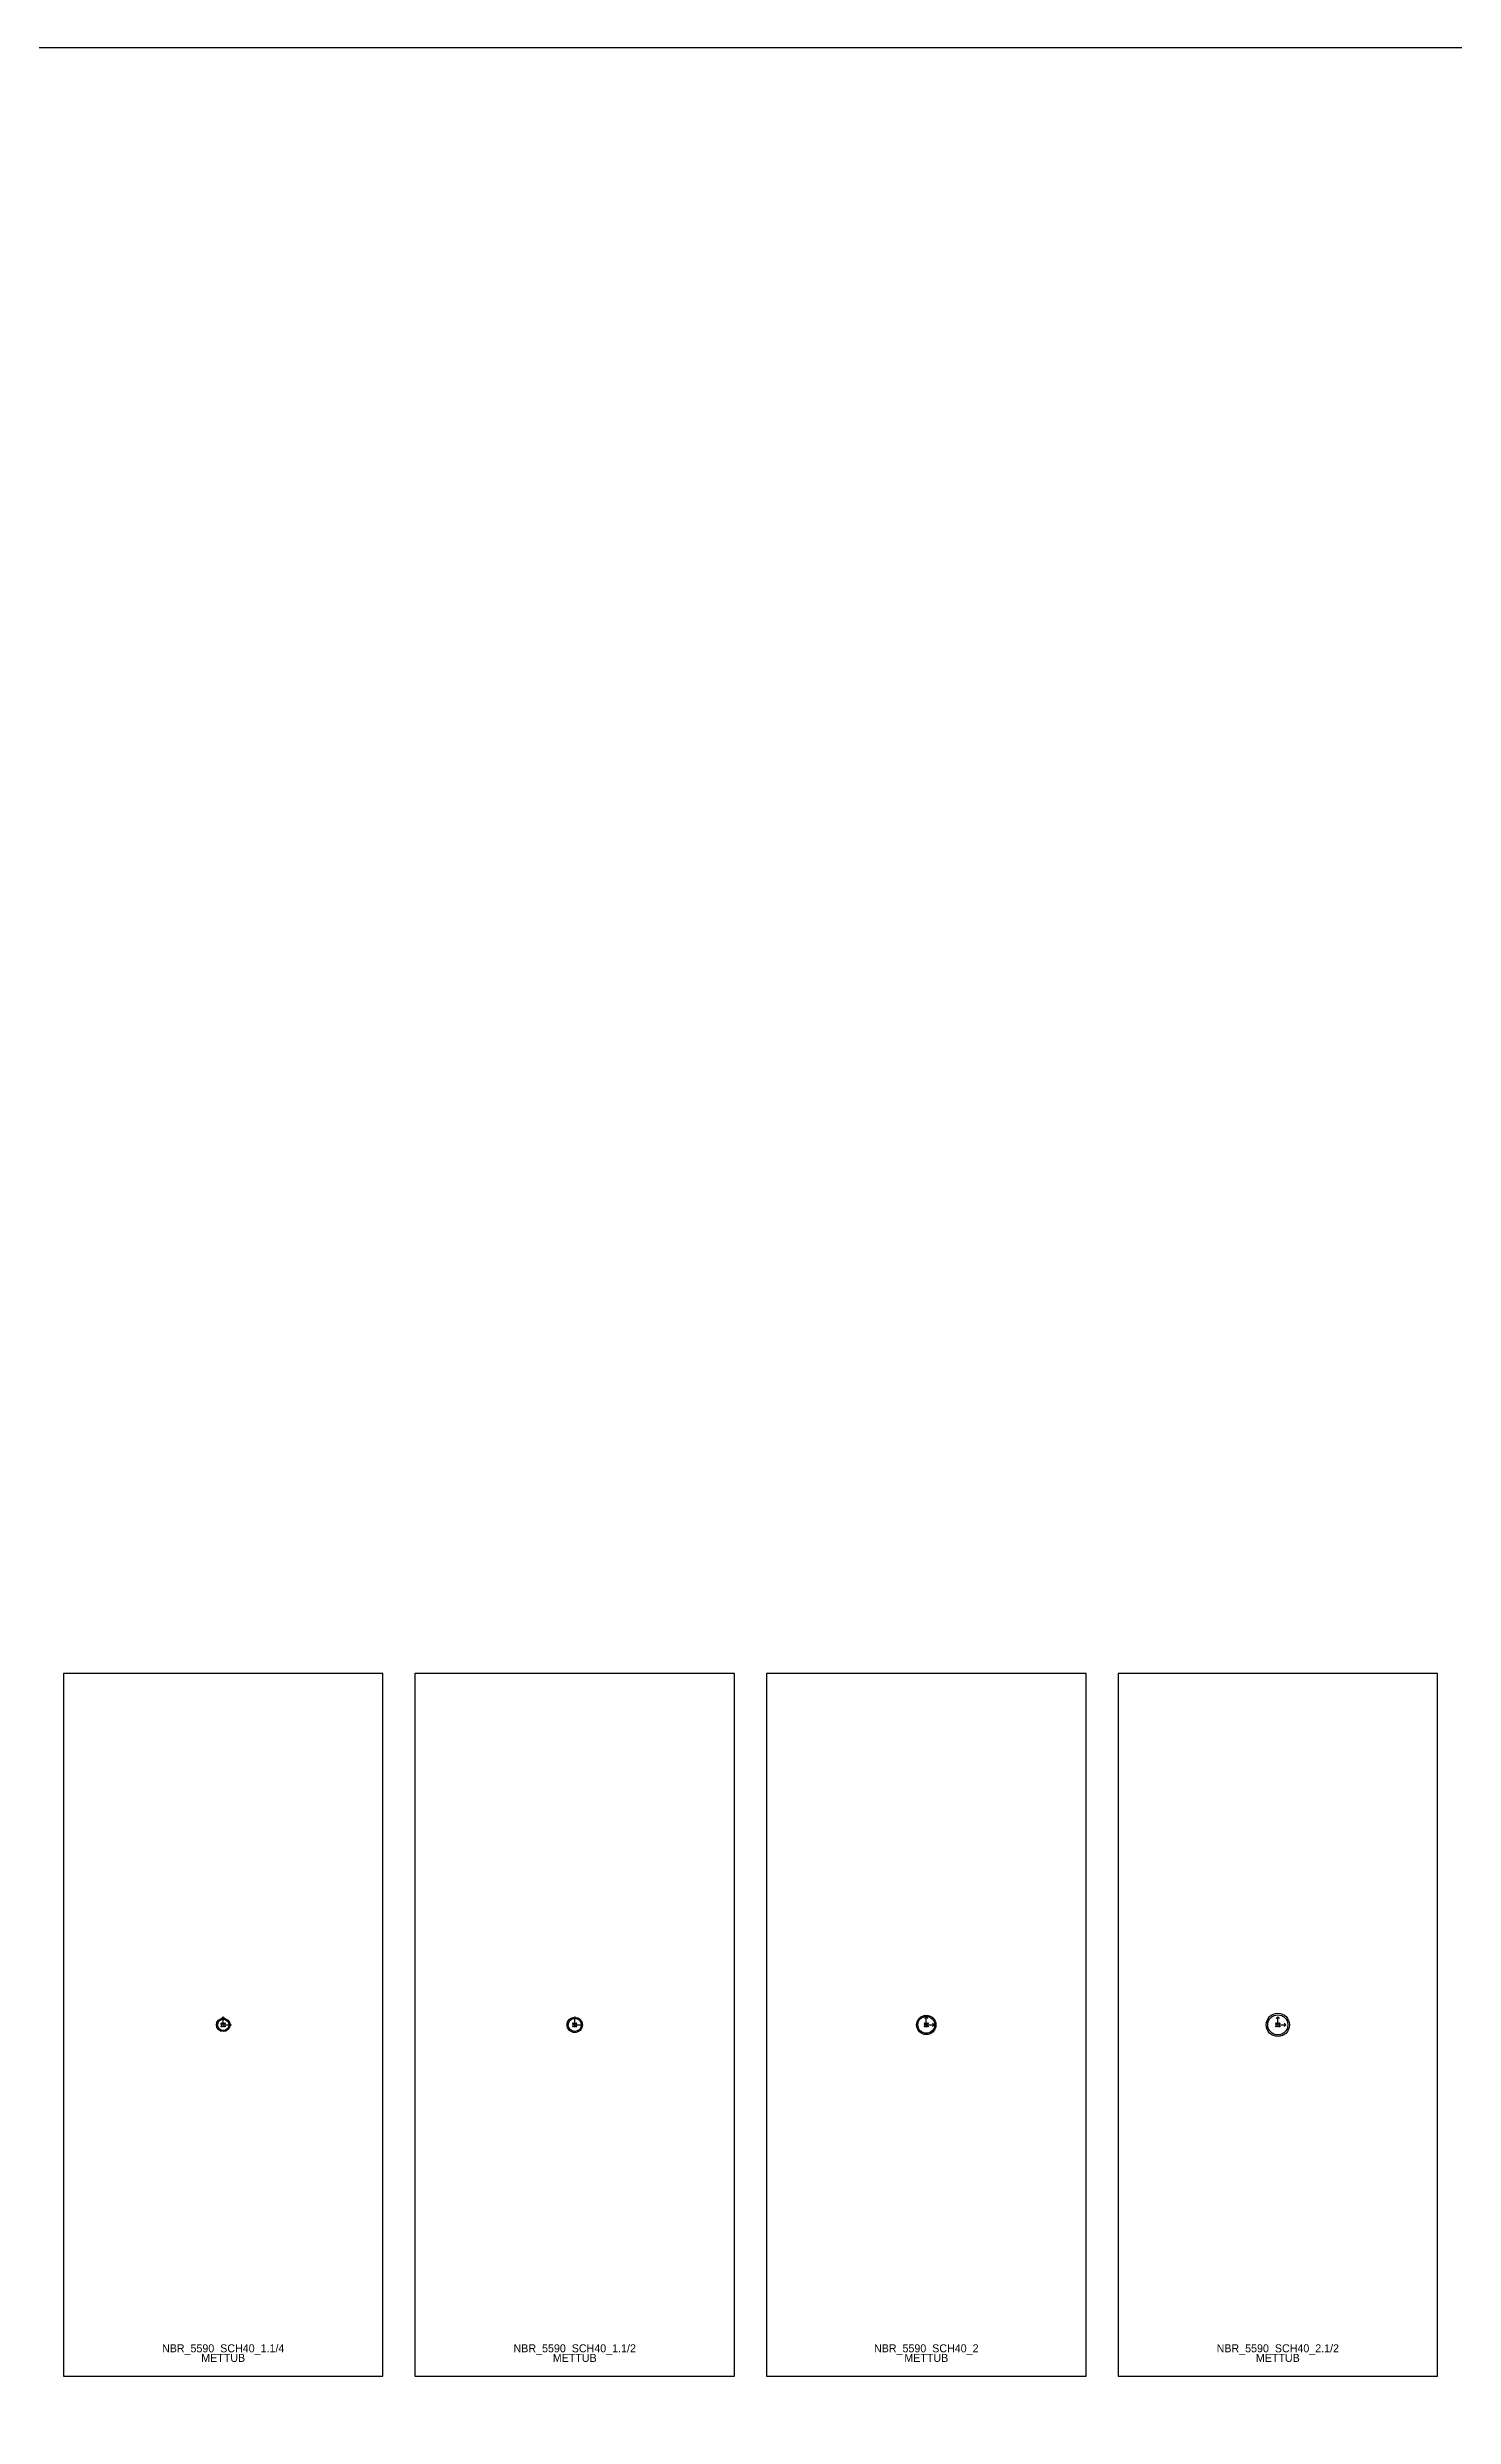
# Model space of a CAD drawing. Header units: millimetres. Extents: x -3707 to 123136, y -6444 to 6191.
# Drawn here: x 55550 to 59950, y -1226 to 6191 of the extents above; entities that cross this region are included whole.
import ezdxf
from ezdxf.enums import TextEntityAlignment as Align

# ---------------------------------------------------------------- set-up
doc = ezdxf.new("R2010")
doc.units = ezdxf.units.MM
for name, color, linetype in [('Hype_CoordinateSys', 6, 'Continuous'), ('Hype_ExactOuterSection', 8, 'Continuous'), ('Hype_Frame', 10, 'Continuous'), ('Hype_InnerSection', 2, 'Continuous'), ('Hype_OuterSection', 72, 'Continuous'), ('Hype_RefAxis', 1, 'Continuous'), ('Hype_SectionName', 41, 'Continuous'), ('Hype_TypeName', 45, 'Continuous')]:
    doc.layers.add(name, color=color, linetype=linetype)

# ---------------------------------------------------------------- blocks, each defined once
blk = doc.blocks.new('HYPE_COORDINATESYS')
at = {"layer": 'Hype_CoordinateSys', "linetype": 'Continuous'}
for p, q in [((-0.2, 0.8), (0, 1)), ((0, 0), (0, 1)), ((0.2, 0.8), (0, 1)), ((0, 0), (1, 0)), ((0.8, 0.2), (1, 0)), ((0.8, -0.2), (1, 0))]:
    blk.add_line(p, q, dxfattribs=at)
blk = doc.blocks.new('HYPE_REFAXIS4')
at = {"layer": 'Hype_ExactOuterSection'}
h = blk.add_hatch(color=4, dxfattribs=at)
edge = h.paths.add_edge_path(flags=0)
edge.add_arc((0, 0), 0.25, 0, 360)
at = {"layer": 'Hype_RefAxis', "color": 4, "linetype": 'Continuous'}
for centre in [(-1, 1), (-1, 0), (0, 1), (0, 0), (1, 1), (1, 0), (-1, -1), (0, -1), (1, -1)]:
    blk.add_circle(centre, 0.25, dxfattribs=at)
at = {"color": 4, "linetype": 'Continuous'}
blk.add_text('Middle Middle', height=0.125, dxfattribs=at).set_placement((2, 0))

msp = doc.modelspace()

# ---------------------------------------------------------------- linework, layer by layer
msp.add_lwpolyline([(-3707.1, 6190.8), (123136.3, 6190.8), (123136.3, -6443.7), (-3707.1, -6443.7)], close=True)
at = {"layer": 'Hype_ExactOuterSection'}
for centre, radius in [((56100, 0), 21.1), ((57200, 0), 24.1), ((58300, 0), 30.2), ((59400, 0), 36.5)]:
    msp.add_circle(centre, radius, dxfattribs=at)
at = {"layer": 'Hype_Frame'}
for points in [[(56600, 1100), (55600, 1100), (55600, -1100), (56600, -1100)], [(57700, 1100), (56700, 1100), (56700, -1100), (57700, -1100)], [(58800, 1100), (57800, 1100), (57800, -1100), (58800, -1100)], [(59900, 1100), (58900, 1100), (58900, -1100), (59900, -1100)]]:
    msp.add_lwpolyline(points, close=True, dxfattribs=at)
at = {"layer": 'Hype_InnerSection'}
for centre, radius in [((56100, 0), 17.5), ((57200, 0), 20.4), ((58300, 0), 26.3), ((59400, 0), 31.4)]:
    msp.add_circle(centre, radius, dxfattribs=at)
at = {"layer": 'Hype_OuterSection'}
for centre, radius in [((56100, 0), 21.1), ((57200, 0), 24.1), ((58300, 0), 30.2), ((59400, 0), 36.5)]:
    msp.add_circle(centre, radius, dxfattribs=at)

# ---------------------------------------------------------------- block references
at = {"layer": 'Hype_InnerSection', "xscale": 25, "yscale": 25, "zscale": 25}
for p in [(56100, 0), (57200, 0), (58300, 0), (59400, 0)]:
    msp.add_blockref('HYPE_COORDINATESYS', p, dxfattribs=at)
at = {"layer": 'Hype_RefAxis', "xscale": 5, "yscale": 5, "zscale": 5}
for p in [(56100, 0), (57200, 0), (58300, 0), (59400, 0)]:
    msp.add_blockref('HYPE_REFAXIS4', p, dxfattribs=at)

# ---------------------------------------------------------------- texts
at = {"layer": 'Hype_SectionName'}
for s, p in [('NBR_5590_SCH40_1.1/4', (56100, -1025)), ('NBR_5590_SCH40_1.1/2', (57200, -1025)), ('NBR_5590_SCH40_2', (58300, -1025)), ('NBR_5590_SCH40_2.1/2', (59400, -1025))]:
    msp.add_text(s, height=25, dxfattribs=at).set_placement(p, align=Align.CENTER)
at = {"layer": 'Hype_TypeName'}
for p in [(56100, -1055), (57200, -1055), (58300, -1055), (59400, -1055)]:
    msp.add_text('METTUB', height=25, dxfattribs=at).set_placement(p, align=Align.CENTER)

doc.saveas('drawing.dxf')
